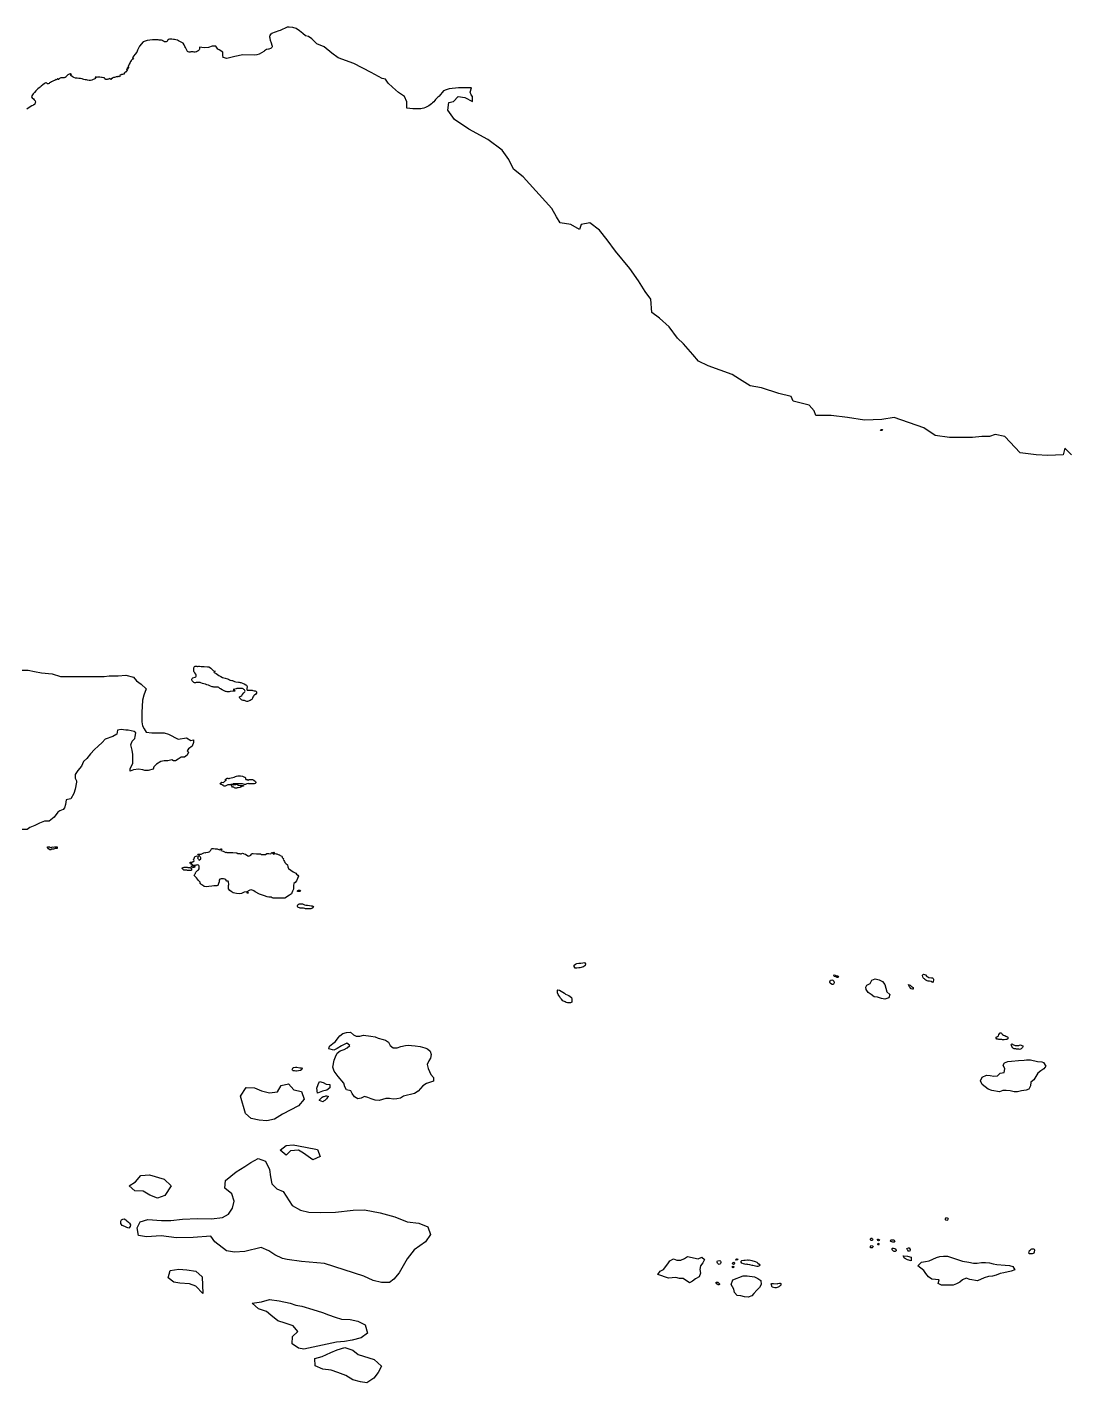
# Model space of a CAD drawing. Header units: inches. Extents: x 2525027 to 2750615, y 3895362 to 4165391.
# Drawn here: x 2546450 to 2553723, y 3917883 to 3927361 of the extents above; entities that cross this region are included whole.
import ezdxf

# ---------------------------------------------------------------- set-up
doc = ezdxf.new("R2010")
doc.units = ezdxf.units.IN
doc.header["$MEASUREMENT"] = 0
doc.layers.add('TDF.DBO', color=7, linetype='Continuous')

msp = doc.modelspace()

# ---------------------------------------------------------------- linework, layer by layer
at = {"layer": 'TDF.DBO'}
for points in [[(2553755.815, 3924371.703), (2553709.109, 3924418.428), (2553695.765, 3924371.703), (2553589.009, 3924365.028), (2553508.943, 3924371.703), (2553395.515, 3924385.053), (2553288.759, 3924498.529), (2553222.037, 3924511.88), (2553182.004, 3924498.529), (2553128.626, 3924498.529), (2553061.904, 3924491.854), (2552981.837, 3924491.854), (2552901.77, 3924491.854), (2552801.687, 3924505.204), (2552721.62, 3924558.605), (2552514.782, 3924632.031), (2552428.043, 3924618.681), (2552307.943, 3924612.006), (2552187.843, 3924632.031), (2552074.415, 3924645.381), (2552027.709, 3924645.381), (2551967.659, 3924645.381), (2551954.315, 3924678.757), (2551920.954, 3924718.807), (2551807.526, 3924745.507), (2551794.182, 3924778.883), (2551707.443, 3924798.908), (2551587.343, 3924838.958), (2551507.276, 3924852.309), (2551433.881, 3924899.034), (2551380.504, 3924932.41), (2551213.698, 3924992.485), (2551146.976, 3925025.861), (2551106.943, 3925072.586), (2551040.22, 3925146.012), (2551000.187, 3925186.063), (2550940.137, 3925266.163), (2550873.415, 3925326.239), (2550820.037, 3925366.29), (2550813.365, 3925459.74), (2550773.332, 3925513.14), (2550726.626, 3925586.566), (2550666.576, 3925673.342), (2550566.493, 3925793.493), (2550506.443, 3925873.594), (2550453.065, 3925940.345), (2550386.343, 3925993.746), (2550326.293, 3925980.396), (2550312.949, 3925947.02), (2550252.899, 3925980.396), (2550179.504, 3925993.746), (2550152.815, 3926033.796), (2550119.454, 3926093.872), (2549919.288, 3926314.15), (2549852.565, 3926367.55), (2549819.204, 3926434.301), (2549772.499, 3926501.052), (2549672.415, 3926574.478), (2549538.971, 3926647.904), (2549438.888, 3926714.654), (2549392.182, 3926781.405), (2549398.854, 3926834.806), (2549432.215, 3926841.481), (2549465.576, 3926874.856), (2549512.282, 3926868.181), (2549565.66, 3926841.481), (2549565.66, 3926870.257), (2549565.66, 3926874.785), (2549555.448, 3926887.157), (2549548.948, 3926906.954), (2549557.722, 3926935.627), (2549533.178, 3926936.232), (2549509.028, 3926936.574), (2549487.421, 3926936.879), (2549466.222, 3926936.12), (2549445.438, 3926934.718), (2549423.583, 3926932.485), (2549402.336, 3926928.336), (2549382.137, 3926923.324), (2549362.005, 3926915.092), (2549331.371, 3926877.631), (2549330.152, 3926876.855), (2549322.684, 3926871.439), (2549314.81, 3926864.044), (2549307.151, 3926855.471), (2549300.683, 3926847.819), (2549293.734, 3926839.47), (2549286.557, 3926831.594), (2549278.69, 3926824.67), (2549269.171, 3926817.302), (2549259.428, 3926810.642), (2549249.469, 3926805.161), (2549235.509, 3926799.275), (2549224.629, 3926794.984), (2549213.991, 3926791.159), (2549204.093, 3926789.438), (2549193.046, 3926789.38), (2549182.473, 3926789.549), (2549169.785, 3926789.753), (2549159.446, 3926789.919), (2549148.873, 3926790.088), (2549105.687, 3926793.718), (2549106.174, 3926838.717), (2549089.628, 3926876.821), (2549047.392, 3926902.998), (2549006.052, 3926941.147), (2548976.425, 3926969.59), (2548957.476, 3926996.028), (2548933.95, 3927002.43), (2548855.439, 3927044.427), (2548734.549, 3927106.175), (2548626.677, 3927145.402), (2548580.912, 3927179.441), (2548527.229, 3927223.209), (2548476.063, 3927243.886), (2548440.734, 3927279.159), (2548418.806, 3927294.971), (2548396.878, 3927299.836), (2548378.605, 3927315.648), (2548355.458, 3927333.892), (2548331.094, 3927350.921), (2548307.37, 3927357.55), (2548282.52, 3927359.61), (2548269.68, 3927360.83), (2548218.72, 3927338.22), (2548211.02, 3927334.71), (2548159.44, 3927316.46), (2548159.07, 3927313.1), (2548157.27, 3927312.43), (2548152.7, 3927312.45), (2548149.69, 3927308.76), (2548150.83, 3927303.07), (2548144.76, 3927298.05), (2548145.27, 3927292.15), (2548146.8, 3927286.88), (2548147.76, 3927280.04), (2548149.53, 3927273.39), (2548150.6, 3927268.81), (2548157.1, 3927250.38), (2548162.565, 3927234.345), (2548165.075, 3927226.88), (2548164.874, 3927221.917), (2548162.205, 3927218.089), (2548156.72, 3927213.51), (2548152.425, 3927211.005), (2548139.49, 3927207.3), (2548137.96, 3927207.03), (2548123.366, 3927204.155), (2548110.81, 3927195.77), (2548104.93, 3927190.95), (2548090.13, 3927180.12), (2548072.74, 3927171.07), (2548055.82, 3927167.31), (2548037.73, 3927163.98), (2547959.689, 3927166.758), (2547903.463, 3927155.975), (2547847.238, 3927140.399), (2547821.44, 3927147.37), (2547818, 3927165.8), (2547817.78, 3927185.58), (2547793.06, 3927202.28), (2547784.48, 3927207.2), (2547769.737, 3927228.162), (2547743.976, 3927227.61), (2547718.535, 3927218.905), (2547687.56, 3927215.29), (2547654.716, 3927221.638), (2547655.239, 3927206.667), (2547655.01, 3927205.525), (2547652.82, 3927201.08), (2547646.36, 3927195.79), (2547640.6, 3927193.785), (2547635.25, 3927187.77), (2547633.93, 3927187.14), (2547624.45, 3927186), (2547617.23, 3927186.41), (2547611.095, 3927186.91), (2547599.94, 3927187.46), (2547595.2, 3927187.08), (2547590.22, 3927186.28), (2547583.38, 3927185.71), (2547576.31, 3927187.29), (2547571.75, 3927190.74), (2547561.69, 3927208.05), (2547558.36, 3927218.09), (2547553.78, 3927226.47), (2547548.16, 3927236.27), (2547540.485, 3927248.145), (2547537.8, 3927250.45), (2547528.04, 3927256.39), (2547519.13, 3927261.07), (2547508.05, 3927265.84), (2547501.085, 3927268.635), (2547490.93, 3927272.07), (2547481.36, 3927273.56), (2547473.435, 3927274.67), (2547463.085, 3927275.76), (2547458.28, 3927276.35), (2547454.07, 3927276.17), (2547448.13, 3927276.22), (2547445.79, 3927276.29), (2547439.17, 3927275.135), (2547436.08, 3927273.5), (2547435.04, 3927271.265), (2547432.685, 3927267.175), (2547430.63, 3927264.74), (2547427.57, 3927261.125), (2547422.03, 3927258.46), (2547417.51, 3927257.5), (2547410.59, 3927258.19), (2547407.765, 3927259.225), (2547404.88, 3927261.19), (2547400.865, 3927265.24), (2547395.85, 3927268.235), (2547389.36, 3927268.55), (2547387.385, 3927269.075), (2547383.61, 3927269.9), (2547377.26, 3927270.4), (2547372.535, 3927270.675), (2547365.87, 3927271.11), (2547327.26, 3927272.52), (2547289.03, 3927268.03), (2547262.719, 3927258.064), (2547236.42, 3927226.99), (2547221.07, 3927199.72), (2547216.635, 3927186.145), (2547204.37, 3927170.51), (2547189.195, 3927149.8), (2547188.72, 3927148.82), (2547188.05, 3927146.14), (2547193.256, 3927136.588), (2547188.73, 3927135.96), (2547183.79, 3927135.17), (2547181.17, 3927132.1), (2547176.964, 3927127.662), (2547177.351, 3927125.722), (2547176.576, 3927123.393), (2547173.86, 3927120.677), (2547169.981, 3927112.527), (2547164.55, 3927102.825), (2547160.283, 3927095.063), (2547156.792, 3927088.078), (2547156.016, 3927083.033), (2547157.18, 3927080.704), (2547160.283, 3927079.152), (2547159.507, 3927076.823), (2547157.568, 3927074.495), (2547155.24, 3927074.883), (2547153.689, 3927076.047), (2547151.749, 3927076.047), (2547150.197, 3927073.718), (2547152.913, 3927071.778), (2547155.628, 3927069.838), (2547155.24, 3927068.285), (2547150.973, 3927067.509), (2547147.87, 3927067.509), (2547144.767, 3927065.957), (2547146.706, 3927060.912), (2547150.197, 3927057.807), (2547148.646, 3927055.09), (2547144.767, 3927053.538), (2547143.215, 3927050.433), (2547143.603, 3927048.493), (2547140.112, 3927046.164), (2547136.232, 3927046.164), (2547132.353, 3927042.672), (2547128.862, 3927039.567), (2547128.086, 3927036.85), (2547131.189, 3927035.686), (2547128.862, 3927032.97), (2547123.043, 3927032.193), (2547116.449, 3927030.253), (2547110.63, 3927028.701), (2547107.914, 3927027.536), (2547105.587, 3927027.536), (2547098.992, 3927024.432), (2547098.217, 3927020.939), (2547099.38, 3927016.282), (2547094.725, 3927014.341), (2547089.682, 3927014.729), (2547087.355, 3927015.506), (2547085.415, 3927016.282), (2547083.088, 3927014.341), (2547083.088, 3927012.789), (2547079.984, 3927012.401), (2547076.493, 3927012.401), (2547075.329, 3927013.565), (2547072.614, 3927013.565), (2547068.347, 3927011.625), (2547061.364, 3927008.52), (2547053.994, 3927008.52), (2547047.787, 3927005.804), (2547047.012, 3927003.863), (2547043.908, 3927001.923), (2547043.52, 3927003.475), (2547039.253, 3927001.535), (2547037.314, 3927000.758), (2547040.029, 3926999.206), (2547041.581, 3926998.042), (2547041.193, 3926996.101), (2547037.702, 3926995.325), (2547032.659, 3926997.266), (2547032.271, 3926999.594), (2547028.004, 3927000.758), (2547024.125, 3926998.43), (2547018.694, 3926997.266), (2547013.651, 3926996.489), (2547008.608, 3926995.325), (2547003.565, 3926994.937), (2546999.686, 3926995.325), (2546996.195, 3926997.266), (2546995.419, 3927000.37), (2546991.927, 3927005.027), (2546990.376, 3927005.804), (2546983.393, 3927007.356), (2546974.471, 3927008.52), (2546969.428, 3927008.908), (2546958.567, 3927011.237), (2546952.748, 3927011.237), (2546949.645, 3927011.625), (2546941.11, 3927011.237), (2546936.067, 3927009.296), (2546934.516, 3927011.625), (2546930.249, 3927012.401), (2546926.757, 3927009.296), (2546929.473, 3927004.251), (2546927.145, 3927001.923), (2546924.042, 3926999.982), (2546919.775, 3926997.266), (2546912.405, 3926994.161), (2546901.6, 3926989.38), (2546892.215, 3926987.47), (2546883.635, 3926987.34), (2546873.04, 3926989.38), (2546864.12, 3926991.85), (2546855.595, 3926993.34), (2546846.53, 3926995.41), (2546838.495, 3926998.045), (2546833.85, 3926999.835), (2546824.05, 3927000.9), (2546812.7, 3927001.81), (2546800.64, 3927003.315), (2546788.835, 3927004.79), (2546777.41, 3927007.73), (2546772.92, 3927010.15), (2546764.99, 3927016.22), (2546756.17, 3927021.63), (2546754.52, 3927023.98), (2546753.78, 3927027.86), (2546759.11, 3927030.32), (2546756.64, 3927033.33), (2546752.26, 3927033.46), (2546747.715, 3927031.8), (2546743.32, 3927032.64), (2546738.84, 3927030.185), (2546735.64, 3927026.27), (2546730.22, 3927023.3), (2546724.68, 3927017.83), (2546722.31, 3927013.85), (2546715.642, 3927009.375), (2546707.86, 3927007.17), (2546692.74, 3927006.18), (2546686.18, 3927005.92), (2546676.95, 3927002.08), (2546673.17, 3926999.83), (2546670.91, 3926994.75), (2546668.794, 3926994.16), (2546666.855, 3926996.1), (2546666.467, 3926999.205), (2546662.976, 3926999.593), (2546660.26, 3926996.1), (2546658.321, 3926994.548), (2546656.381, 3926992.996), (2546654.441, 3926992.996), (2546652.114, 3926993.772), (2546645.132, 3926991.056), (2546630.779, 3926983.294), (2546619.918, 3926977.473), (2546613.711, 3926974.368), (2546605.953, 3926970.488), (2546603.237, 3926966.995), (2546598.194, 3926965.054), (2546594.703, 3926965.054), (2546593.151, 3926965.054), (2546586.56, 3926967.985), (2546581.93, 3926972.23), (2546579.865, 3926972.4), (2546575.74, 3926969.7), (2546569.26, 3926963.2), (2546560.6, 3926956.96), (2546549.14, 3926948.86), (2546541.42, 3926941.47), (2546534.29, 3926935.59), (2546523.64, 3926928.65), (2546514.81, 3926920.76), (2546510.43, 3926914.79), (2546500.72, 3926904.535), (2546491.535, 3926894.975), (2546486.425, 3926888.215), (2546482.585, 3926880.39), (2546479.88, 3926874.242), (2546486.22, 3926866.66), (2546493.31, 3926858.85), (2546499.47, 3926853.54), (2546505.09, 3926846.39), (2546507.75, 3926836.55), (2546507.085, 3926830.45), (2546502.7, 3926822.24), (2546494.79, 3926815.15), (2546483.46, 3926810.29), (2546471.015, 3926802.68), (2546448.46, 3926787.699)], [(2546415.829, 3922865.836), (2546456.061, 3922865.836), (2546500.763, 3922856.89), (2546549.935, 3922847.945), (2546625.928, 3922839), (2546684.041, 3922821.11), (2546813.677, 3922821.11), (2546885.2, 3922821.11), (2546938.843, 3922821.11), (2546970.134, 3922821.11), (2546988.015, 3922821.11), (2547023.777, 3922825.582), (2547086.359, 3922825.582), (2547140.002, 3922830.055), (2547193.644, 3922816.637), (2547215.995, 3922789.801), (2547247.287, 3922767.438), (2547283.048, 3922736.13), (2547265.168, 3922691.404), (2547256.227, 3922655.623), (2547251.757, 3922570.644), (2547251.757, 3922534.863), (2547251.757, 3922503.555), (2547256.227, 3922476.719), (2547269.638, 3922454.356), (2547283.048, 3922431.993), (2547323.28, 3922427.52), (2547372.452, 3922427.52), (2547408.214, 3922427.52), (2547439.505, 3922418.575), (2547506.559, 3922382.794), (2547564.222, 3922391.739), (2547595.514, 3922373.849), (2547613.394, 3922378.322), (2547613.394, 3922360.431), (2547604.454, 3922333.595), (2547577.633, 3922315.705), (2547568.692, 3922302.287), (2547577.633, 3922293.342), (2547568.692, 3922270.979), (2547550.812, 3922257.561), (2547528.461, 3922257.561), (2547506.11, 3922244.143), (2547488.229, 3922230.726), (2547474.818, 3922230.726), (2547461.407, 3922239.671), (2547434.586, 3922230.726), (2547407.765, 3922230.726), (2547385.414, 3922226.253), (2547354.123, 3922208.363), (2547336.242, 3922190.472), (2547331.772, 3922172.582), (2547296.01, 3922163.636), (2547273.659, 3922163.636), (2547260.248, 3922168.109), (2547228.957, 3922172.582), (2547193.195, 3922168.109), (2547170.844, 3922159.164), (2547170.844, 3922177.054), (2547188.725, 3922212.835), (2547188.725, 3922239.671), (2547188.725, 3922275.452), (2547184.255, 3922306.76), (2547175.314, 3922342.541), (2547184.255, 3922369.376), (2547202.136, 3922387.267), (2547206.606, 3922400.685), (2547211.076, 3922427.52), (2547197.665, 3922436.465), (2547157.434, 3922445.411), (2547139.553, 3922445.411), (2547108.261, 3922449.883), (2547081.44, 3922445.411), (2547076.97, 3922418.575), (2547050.149, 3922400.685), (2546996.506, 3922382.794), (2546974.155, 3922360.431), (2546947.334, 3922333.595), (2546920.513, 3922311.232), (2546893.692, 3922279.924), (2546866.87, 3922248.616), (2546844.519, 3922226.253), (2546831.109, 3922194.945), (2546804.288, 3922163.636), (2546786.407, 3922136.801), (2546786.407, 3922127.856), (2546786.407, 3922109.965), (2546795.347, 3922092.075), (2546795.347, 3922083.13), (2546786.407, 3922033.931), (2546777.466, 3922002.623), (2546755.115, 3921966.842), (2546732.764, 3921962.369), (2546723.824, 3921957.897), (2546719.354, 3921926.588), (2546710.413, 3921904.225), (2546701.473, 3921890.807), (2546679.122, 3921881.862), (2546665.711, 3921872.917), (2546638.89, 3921837.136), (2546603.128, 3921810.301), (2546571.837, 3921810.301), (2546536.075, 3921796.883), (2546504.784, 3921778.992), (2546469.022, 3921765.574), (2546451.141, 3921752.157), (2546415.38, 3921752.157)]]:
    msp.add_lwpolyline(points, dxfattribs=at)
for points in [[(2552419.3243, 3924541.2819), (2552420.9316, 3924546.2187), (2552425.9833, 3924548.2853), (2552431.1498, 3924547.7113), (2552433.7904, 3924545.8743), (2552432.7571, 3924545.0706), (2552429.772, 3924540.8226), (2552424.3759, 3924541.9707)], [(2547602.3105, 3922801.7768), (2547604.865, 3922807.9214), (2547609.9049, 3922810.752), (2547625.0937, 3922815.5158), (2547629.7194, 3922818.5536), (2547631.9287, 3922822.8341), (2547632.3429, 3922828.5644), (2547631.7216, 3922833.9495), (2547629.3052, 3922838.6442), (2547622.125, 3922847.6195), (2547618.8801, 3922852.1761), (2547616.7399, 3922857.9755), (2547616.4637, 3922868.9529), (2547616.4637, 3922880.7587), (2547618.0516, 3922886.1439), (2547621.2965, 3922889.9411), (2547625.8704, 3922892.8041), (2547632.0668, 3922892.9788), (2547636.7615, 3922892.8408), (2547642.1466, 3922891.2528), (2547643.1132, 3922890.3553), (2547645.1154, 3922891.46), (2547650.0863, 3922893.255), (2547655.2643, 3922892.8408), (2547666.5868, 3922890.1482), (2547687.2299, 3922890.0101), (2547710.5654, 3922889.803), (2547715.3982, 3922889.6649), (2547721.0595, 3922887.8008), (2547725.4781, 3922885.7296), (2547735.0056, 3922879.3779), (2547740.1836, 3922875.0284), (2547746.4663, 3922867.7102), (2547754.544, 3922860.8752), (2547759.722, 3922859.1492), (2547764.3935, 3922859.5836), (2547759.9982, 3922855.2829), (2547755.1654, 3922853.3498), (2547757.5127, 3922849.0003), (2547762.6907, 3922846.4458), (2547767.1783, 3922844.8579), (2547772.1492, 3922842.3724), (2547781.8149, 3922836.1588), (2547790.3068, 3922829.2548), (2547796.3133, 3922825.8028), (2547804.1839, 3922821.7985), (2547815.9207, 3922815.0325), (2547826.4148, 3922812.1328), (2547836.2185, 3922808.6118), (2547852.3049, 3922804.9527), (2547857.5519, 3922802.6053), (2547865.7677, 3922797.9106), (2547871.2219, 3922795.6322), (2547881.716, 3922794.2514), (2547887.032, 3922793.0777), (2547901.3924, 3922786.3118), (2547909.1847, 3922784.3674), (2547927.8348, 3922780.9957), (2547934.0484, 3922780.7886), (2547939.3645, 3922780.2363), (2547944.1973, 3922779.2697), (2547968.7065, 3922769.3279), (2547979.6149, 3922763.2524), (2547984.1025, 3922759.8694), (2547987.3474, 3922756.1413), (2547988.3139, 3922750.6181), (2547988.1617, 3922744.8789), (2547986.9331, 3922740.4692), (2547985.9666, 3922734.7388), (2547985.8975, 3922729.6989), (2547989.3495, 3922725.9017), (2548008.1975, 3922725.6946), (2548017.725, 3922725.6255), (2548022.9721, 3922725.2803), (2548028.7024, 3922723.5543), (2548038.0919, 3922721.8283), (2548044.1674, 3922720.3094), (2548049.2074, 3922717.893), (2548054.2473, 3922714.441), (2548055.421, 3922709.1249), (2548054.1092, 3922703.8779), (2548048.9614, 3922698.4956), (2548039.5417, 3922691.7958), (2548035.4684, 3922688.3438), (2548032.2925, 3922684.6157), (2548028.1501, 3922676.1237), (2548025.2504, 3922669.4268), (2548023.8893, 3922664.6484), (2548020.6247, 3922660.1755), (2548016.3442, 3922656.9306), (2548010.5449, 3922654.169), (2548003.7099, 3922651.3383), (2547997.4963, 3922648.8529), (2547991.2136, 3922646.9198), (2547985.6904, 3922647.1959), (2547980.7886, 3922648.0934), (2547976.0938, 3922651.7526), (2547970.8468, 3922653.1334), (2547960.4217, 3922653.6857), (2547953.7939, 3922655.895), (2547949.1682, 3922658.6566), (2547942.6094, 3922664.3179), (2547937.5004, 3922669.9101), (2547935.084, 3922674.4668), (2547936.3267, 3922679.2305), (2547944.9567, 3922684.8228), (2547950.8942, 3922689.3104), (2547955.0366, 3922694.0051), (2547964.6332, 3922706.4324), (2547968.7756, 3922710.0224), (2547972.987, 3922713.0602), (2547974.0226, 3922717.9621), (2547972.0205, 3922722.7949), (2547969.466, 3922726.9373), (2547965.3236, 3922731.4249), (2547961.5264, 3922734.2555), (2547956.2793, 3922736.3958), (2547931.7495, 3922736.7305), (2547917.7549, 3922736.6719), (2547912.9911, 3922736.1196), (2547902.8422, 3922732.8747), (2547892.072, 3922730.5274), (2547896.3525, 3922726.9373), (2547901.1853, 3922724.728), (2547903.4636, 3922719.7571), (2547898.907, 3922717.6169), (2547887.6534, 3922717.6859), (2547871.0838, 3922715.4766), (2547863.8346, 3922714.8553), (2547848.0244, 3922714.9933), (2547843.1225, 3922715.4076), (2547837.7374, 3922716.7193), (2547827.8646, 3922721.4831), (2547817.8538, 3922725.2113), (2547813.6424, 3922727.1444), (2547802.3888, 3922735.5673), (2547798.7987, 3922737.7075), (2547790.3758, 3922743.9212), (2547785.2669, 3922746.4066), (2547776.9296, 3922747.3862), (2547756.201, 3922747.7184), (2547750.2635, 3922748.1326), (2547743.4976, 3922749.4444), (2547732.5892, 3922752.6893), (2547718.436, 3922759.5933), (2547707.7348, 3922762.631), (2547697.0336, 3922767.6019), (2547685.4165, 3922770.5778), (2547675.9073, 3922773.4013), (2547665.8964, 3922777.1295), (2547659.7519, 3922778.5793), (2547643.8036, 3922778.9936), (2547631.3073, 3922779.0626), (2547626.5436, 3922777.5437), (2547621.3655, 3922776.6462), (2547616.8779, 3922779.1316), (2547612.8046, 3922782.5146), (2547608.5241, 3922786.7951), (2547605.0721, 3922791.0065), (2547602.7937, 3922796.1846)], [(2547801.3516, 3922068.8782), (2547800.8706, 3922074.2646), (2547804.4295, 3922078.0159), (2547811.355, 3922082.729), (2547821.7431, 3922081.19), (2547826.9372, 3922083.1138), (2547831.3779, 3922087.4256), (2547834.4398, 3922091.3858), (2547838.672, 3922094.4638), (2547844.4432, 3922097.4456), (2547839.0567, 3922097.7342), (2547836.1711, 3922101.774), (2547841.0767, 3922103.5054), (2547844.347, 3922107.6414), (2547848.1945, 3922110.9117), (2547853.6771, 3922111.0079), (2547858.1017, 3922108.7956), (2547863.2958, 3922108.6033), (2547868.6822, 3922109.3727), (2547877.4352, 3922113.8935), (2547887.7272, 3922116.0096), (2547898.5001, 3922116.5867), (2547906.8684, 3922122.8389), (2547913.4091, 3922125.4359), (2547923.0277, 3922127.2635), (2547927.5485, 3922127.4558), (2547938.5138, 3922127.1673), (2547942.3612, 3922126.5902), (2547955.3464, 3922123.8007), (2547960.0596, 3922121.2999), (2547965.3689, 3922119.6451), (2547970.4478, 3922118.4143), (2547975.0647, 3922116.2982), (2547978.0465, 3922111.7774), (2547977.9503, 3922106.4871), (2547979.1046, 3922101.3893), (2547983.9139, 3922100.9083), (2547989.5889, 3922100.8121), (2547994.4944, 3922099.3693), (2547996.8029, 3922094.6562), (2547998.7266, 3922099.4655), (2548004.0169, 3922100.7159), (2548007.5758, 3922100.6198), (2548026.4284, 3922100.6198), (2548031.5263, 3922099.8503), (2548036.4318, 3922097.2532), (2548048.359, 3922086.8651), (2548050.5713, 3922082.0557), (2548049.898, 3922076.7655), (2548043.8382, 3922073.5913), (2548038.7403, 3922071.7638), (2548033.6424, 3922070.6095), (2548025.178, 3922070.4171), (2548005.0414, 3922070.6744), (2548000.6504, 3922070.2248), (2547996.7067, 3922073.3027), (2547986.03, 3922071.1866), (2547981.6054, 3922068.8782), (2547976.4113, 3922067.243), (2547971.5058, 3922067.243), (2547956.1159, 3922070.1286), (2547921.9697, 3922070.5133), (2547912.8319, 3922069.84), (2547890.8052, 3922069.7438), (2547885.7073, 3922067.1468), (2547875.2229, 3922065.1269), (2547870.0289, 3922063.5879), (2547862.911, 3922062.8184), (2547853.9657, 3922062.8184), (2547848.8678, 3922061.568), (2547839.2491, 3922056.1815), (2547834.3436, 3922054.354), (2547828.861, 3922054.5463), (2547824.5326, 3922057.0472), (2547820.0118, 3922060.7023), (2547814.1444, 3922062.3375), (2547811.4512, 3922066.762), (2547806.2571, 3922067.243)], [(2547885.4551, 3922047.9253), (2547881.1448, 3922053.7051), (2547878.7937, 3922058.1133), (2547879.1855, 3922063.2073), (2547884.2795, 3922065.7543), (2547889.6674, 3922065.7543), (2547894.5655, 3922064.3829), (2547900.6391, 3922065.9503), (2547910.7291, 3922066.0482), (2547915.6272, 3922067.4197), (2547921.1131, 3922066.8319), (2547924.0519, 3922062.1298), (2547929.2439, 3922060.4644), (2547939.3339, 3922060.3664), (2547958.2405, 3922060.2685), (2547962.3549, 3922059.7787), (2547962.2569, 3922054.7826), (2547955.7915, 3922054.3908), (2547951.0893, 3922052.3336), (2547945.5055, 3922048.2192), (2547941.685, 3922046.4559), (2547937.6686, 3922045.4763), (2547924.9336, 3922043.3211), (2547919.4477, 3922041.9497), (2547914.1578, 3922040.6762), (2547910.0434, 3922039.8925), (2547904.8515, 3922040.8721), (2547900.1493, 3922043.4191), (2547895.937, 3922046.7498), (2547890.9409, 3922047.9253)], [(2546598.6272, 3921615.364), (2546593.4559, 3921624.9678), (2546593.163, 3921629.9059), (2546598.5139, 3921630.4037), (2546606.0147, 3921630.1391), (2546609.7085, 3921629.0309), (2546612.6635, 3921626.0759), (2546617.8348, 3921626.0759), (2546622.5307, 3921628.9104), (2546627.1349, 3921629.7815), (2546632.2369, 3921628.1638), (2546642.192, 3921630.6526), (2546649.6013, 3921629.4003), (2546653.6644, 3921630.8778), (2546659.2051, 3921630.1391), (2546660.3132, 3921625.3371), (2546660.3132, 3921619.7965), (2546654.4032, 3921618.319), (2546646.2769, 3921618.319), (2546640.7362, 3921616.1027), (2546634.4568, 3921613.8864), (2546620.0511, 3921613.8864), (2546618.673, 3921609.0002), (2546612.4511, 3921609.249), (2546608.9697, 3921610.5621)], [(2547622.1287, 3921425.2943), (2547619.389, 3921430.5911), (2547619.8456, 3921435.5226), (2547622.4027, 3921440.1801), (2547627.552, 3921443.9698), (2547628.1561, 3921449.4038), (2547629.7086, 3921454.0613), (2547640.4848, 3921465.5682), (2547645.325, 3921467.3946), (2547649.7086, 3921470.317), (2547652.4483, 3921476.527), (2547652.8136, 3921483.7416), (2547652.6309, 3921494.5179), (2547651.3355, 3921499.6812), (2547648.1358, 3921503.2365), (2547642.4026, 3921503.7416), (2547637.9938, 3921503.3801), (2547630.7132, 3921501.5498), (2547625.0263, 3921499.859), (2547620.1701, 3921499.101), (2547614.8093, 3921499.0513), (2547609.7462, 3921502.0792), (2547606.0557, 3921505.1114), (2547600.9073, 3921508.061), (2547591.9262, 3921511.8579), (2547591.2612, 3921517.3488), (2547591.2612, 3921523.4676), (2547596.1951, 3921524.0192), (2547598.8259, 3921519.3532), (2547603.7726, 3921517.9881), (2547603.9553, 3921523.1023), (2547606.8776, 3921528.673), (2547611.8091, 3921526.9379), (2547616.7406, 3921528.5817), (2547617.3824, 3921533.6344), (2547614.1826, 3921545.0113), (2547618.2931, 3921548.0337), (2547620.2109, 3921552.5999), (2547621.1154, 3921557.9882), (2547625.0263, 3921561.7213), (2547638.7497, 3921566.7551), (2547643.8694, 3921566.1654), (2547647.0602, 3921562.0976), (2547645.2337, 3921557.5314), (2547641.7362, 3921552.833), (2547644.6535, 3921548.0497), (2547647.6994, 3921544.1981), (2547650.4391, 3921538.6273), (2547655.5533, 3921538.3534), (2547660.0282, 3921540.9104), (2547663.8638, 3921543.8328), (2547666.0555, 3921548.8556), (2547664.6857, 3921553.7871), (2547661.8546, 3921558.262), (2547657.4711, 3921563.0108), (2547654.8227, 3921566.8464), (2547650.6245, 3921571.1428), (2547645.9151, 3921573.9524), (2547644.8684, 3921579.2665), (2547653.1164, 3921580.0734), (2547666.5122, 3921579.9058), (2547671.6263, 3921581.9149), (2547676.0715, 3921584.9247), (2547680.3021, 3921587.303), (2547685.4162, 3921589.2208), (2547689.9106, 3921589.8082), (2547695.9546, 3921589.6304), (2547700.932, 3921591.4081), (2547716.3976, 3921592.1191), (2547722.1284, 3921594.5176), (2547727.2413, 3921598.8742), (2547730.4389, 3921602.2801), (2547734.1832, 3921607.3943), (2547738.8113, 3921615.7196), (2547743.2243, 3921618.3531), (2547748.0645, 3921618.9011), (2547754.5752, 3921618.6901), (2547764.1375, 3921617.0746), (2547773.8158, 3921617.3618), (2547779.6625, 3921616.618), (2547795.2789, 3921610.134), (2547799.7695, 3921612.5621), (2547803.5894, 3921616.9833), (2547808.7036, 3921617.2573), (2547811.4433, 3921612.6911), (2547807.0597, 3921609.3121), (2547805.2332, 3921604.5632), (2547820.0347, 3921599.052), (2547825.3677, 3921598.6964), (2547830.7006, 3921596.3855), (2547834.2559, 3921592.8302), (2547838.8405, 3921591.9605), (2547843.772, 3921594.2436), (2547847.9729, 3921590.5907), (2547872.4514, 3921590.1679), (2547888.9773, 3921590.2254), (2547911.2604, 3921589.4948), (2547916.1919, 3921588.9468), (2547924.6035, 3921584.7543), (2547931.7169, 3921583.5587), (2547936.7397, 3921584.472), (2547941.5799, 3921582.1889), (2547946.5673, 3921581.8738), (2547951.2254, 3921584.8307), (2547956.5584, 3921585.0085), (2547962.2469, 3921583.7641), (2547966.1577, 3921581.631), (2547978.513, 3921578.6056), (2547993.6346, 3921567.577), (2547995.735, 3921566.5725), (2548000.3925, 3921565.5679), (2548010.4382, 3921570.0428), (2548015.187, 3921571.4126), (2548020.1983, 3921580.0311), (2548024.8202, 3921583.2309), (2548030.6865, 3921583.9419), (2548054.507, 3921582.1643), (2548076.2827, 3921582.0062), (2548081.4882, 3921580.3624), (2548086.6023, 3921577.6227), (2548091.3512, 3921576.3441), (2548113.2182, 3921575.8867), (2548117.8351, 3921576.3441), (2548126.1598, 3921583.8363), (2548131.0014, 3921584.1328), (2548141.574, 3921584.2316), (2548151.8502, 3921582.1566), (2548156.0337, 3921584.4174), (2548160.293, 3921587.4935), (2548160.7431, 3921593.0256), (2548163.4109, 3921588.3816), (2548170.624, 3921582.3542), (2548175.8513, 3921579.744), (2548186.5324, 3921583.3423), (2548191.1729, 3921580.6905), (2548196.4133, 3921580.5756), (2548205.7014, 3921577.1173), (2548211.9264, 3921575.6352), (2548216.8669, 3921573.5602), (2548220.3252, 3921570.6947), (2548231.1942, 3921565.7542), (2548234.6526, 3921561.1102), (2548234.6526, 3921555.9721), (2548237.8124, 3921551.2236), (2548242.5573, 3921549.4506), (2548240.3835, 3921544.609), (2548244.9288, 3921535.3209), (2548251.1801, 3921528.2245), (2548252.4383, 3921521.784), (2548262.1216, 3921510.5197), (2548267.8525, 3921507.6542), (2548270.9156, 3921503.8995), (2548273.7811, 3921490.0662), (2548275.9549, 3921484.1376), (2548279.018, 3921480.0864), (2548310.5904, 3921455.8519), (2548321.0322, 3921451.5312), (2548328.5936, 3921446.1302), (2548333.3191, 3921438.6543), (2548343.3561, 3921432.0878), (2548347.1171, 3921424.8563), (2548334.3046, 3921392.3324), (2548325.7131, 3921382.0391), (2548315.9914, 3921373.3976), (2548314.1911, 3921361.1555), (2548313.4709, 3921333.7907), (2548304.9842, 3921319.4755), (2548301.578, 3921308.2089), (2548298.4339, 3921302.9686), (2548284.0231, 3921291.702), (2548252.5021, 3921272.0926), (2548171.3572, 3921272.051), (2548163.4968, 3921274.6711), (2548156.4837, 3921277.981), (2548139.6535, 3921278.8633), (2548128.1249, 3921281.2215), (2548109.5941, 3921288.8473), (2548075.0991, 3921298.703), (2548044.5043, 3921315.4275), (2548035.1427, 3921322.9889), (2548019.66, 3921329.47), (2548007.0946, 3921328.2702), (2547986.6375, 3921316.3313), (2547968.5311, 3921312.9071), (2547949.8079, 3921304.2656), (2547938.6459, 3921301.3851), (2547914.5837, 3921303.4926), (2547891.8378, 3921310.0266), (2547877.4353, 3921317.5879), (2547868.2073, 3921325.7638), (2547859.0721, 3921335.9511), (2547859.2988, 3921360.0876), (2547860.6089, 3921366.3759), (2547858.7748, 3921385.5029), (2547857.2876, 3921390.3613), (2547846.4699, 3921389.6004), (2547839.2687, 3921398.602), (2547832.0674, 3921404.0029), (2547823.4259, 3921407.2435), (2547807.2231, 3921407.2435), (2547798.2216, 3921405.0831), (2547793.1807, 3921397.8818), (2547793.1807, 3921385.2797), (2547787.4197, 3921374.4778), (2547782.7389, 3921360.4353), (2547776.6178, 3921356.8347), (2547765.0958, 3921358.635), (2547755.3741, 3921358.635), (2547742.7719, 3921355.7545), (2547721.8883, 3921352.1539), (2547702.4449, 3921351.4338), (2547688.7547, 3921353.8951), (2547676.9231, 3921363.5593), (2547671.7176, 3921363.9246), (2547667.882, 3921366.6643), (2547664.8683, 3921370.9565), (2547660.9414, 3921375.0661), (2547659.3889, 3921379.815), (2547660.2108, 3921384.3812), (2547649.5158, 3921394.6413), (2547633.9095, 3921412.7829)], [(2548170.624, 3921590.0991), (2548174.7298, 3921593.0067), (2548178.7206, 3921589.7753), (2548179.6373, 3921586.4879), (2548174.609, 3921586.6653)], [(2547537.6337, 3921485.1836), (2547543.0609, 3921486.1119), (2547548.2025, 3921488.04), (2547553.0584, 3921488.4684), (2547558.8426, 3921488.3256), (2547569.1257, 3921487.2545), (2547574.053, 3921487.0402), (2547590.6916, 3921486.8974), (2547597.0471, 3921482.3271), (2547600.1178, 3921478.6852), (2547599.118, 3921472.901), (2547599.2609, 3921467.8308), (2547594.5478, 3921465.3315), (2547589.4062, 3921464.8316), (2547582.6223, 3921464.6174), (2547577.1237, 3921464.7602), (2547572.482, 3921465.2601), (2547567.1262, 3921466.9739), (2547562.4131, 3921467.6166), (2547554.3437, 3921467.6166), (2547550.7732, 3921467.7594), (2547546.2744, 3921468.3307), (2547541.4185, 3921471.1157), (2547537.9908, 3921475.2575), (2547535.42, 3921479.8278)], [(2547599.9396, 3921491.6577), (2547598.6347, 3921496.707), (2547603.911, 3921496.7638), (2547608.393, 3921499.0899), (2547613.2722, 3921497.558), (2547617.6407, 3921494.5511), (2547622.9738, 3921493.9838), (2547623.9382, 3921489.672), (2547619.9668, 3921486.5516), (2547614.1232, 3921486.3814), (2547609.6979, 3921486.8352), (2547604.7053, 3921488.8777)], [(2548339.243, 3921321.2824), (2548343.4385, 3921324.9694), (2548347.8882, 3921326.7493), (2548352.5012, 3921327.2464), (2548359.0194, 3921326.6256), (2548361.8129, 3921323.8321), (2548359.9505, 3921318.5555), (2548344.1206, 3921319.1762)], [(2547986.7118, 3921307.865), (2547989.9086, 3921311.9752), (2547995.3888, 3921310.8335), (2547996.5305, 3921306.7233), (2547991.2786, 3921306.7233)], [(2548340.6103, 3921214.2737), (2548340.6698, 3921219.3889), (2548342.9076, 3921224.3355), (2548347.3831, 3921228.34), (2548352.0942, 3921231.0489), (2548357.0409, 3921232.3444), (2548367.3131, 3921232.5262), (2548375.2965, 3921231.6378), (2548389.5476, 3921224.8067), (2548399.912, 3921223.2755), (2548411.9304, 3921222.7239), (2548425.1128, 3921221.0339), (2548435.5986, 3921218.3289), (2548444.3794, 3921217.3157), (2548452.6764, 3921213.8533), (2548443.4897, 3921202.3111), (2548439.7208, 3921199.3667), (2548433.4786, 3921197.4822), (2548422.6431, 3921196.54), (2548401.9142, 3921196.6578), (2548396.382, 3921197.3732), (2548391.5498, 3921199.9556), (2548383.7764, 3921202.1933), (2548380.3609, 3921202.4289), (2548360.5742, 3921202.5467), (2548354.4643, 3921203.9072), (2548348.4431, 3921206.1978), (2548342.9764, 3921209.5415)], [(2550284.5028, 3920783.385), (2550277.1589, 3920793.6665), (2550276.9959, 3920803.6891), (2550284.7966, 3920810.4106), (2550294.6475, 3920815.4568), (2550308.2971, 3920816.5795), (2550324.0667, 3920816.4374), (2550337.0853, 3920819.8108), (2550347.9543, 3920820.6921), (2550355.8857, 3920812.1732), (2550352.6544, 3920801.5979), (2550341.7183, 3920791.9214), (2550316.8161, 3920784.8538), (2550308.2971, 3920784.8538), (2550295.0781, 3920782.21)], [(2552068.4138, 3920697.3566), (2552073.9718, 3920698.5595), (2552079.8194, 3920699.55), (2552085.0407, 3920698.1843), (2552092.541, 3920690.3378), (2552095.0268, 3920685.0737), (2552094.8433, 3920679.9392), (2552093.5646, 3920675.4228), (2552090.7628, 3920669.949), (2552085.8146, 3920667.5266), (2552080.5505, 3920667.6729), (2552075.3788, 3920670.3711), (2552068.1214, 3920678.0549), (2552065.4893, 3920683.319), (2552064.1692, 3920687.3029)], [(2552091.4664, 3920731.5788), (2552096.0159, 3920735.0027), (2552101.1283, 3920733.5956), (2552106.2406, 3920730.8752), (2552112.4318, 3920729.5151), (2552117.7317, 3920729.3275), (2552122.6565, 3920726.7009), (2552125.0954, 3920721.5417), (2552122.422, 3920716.4293), (2552117.1689, 3920716.57), (2552110.7902, 3920719.3842), (2552105.8185, 3920722.0107), (2552095.7814, 3920724.8248), (2552092.0761, 3920728.6708)], [(2552323.7907, 3920663.2408), (2552347.0966, 3920673.9143), (2552359.6782, 3920697.5525), (2552382.6928, 3920707.8996), (2552409.2421, 3920701.7464), (2552433.4347, 3920688.4634), (2552450.4183, 3920667.4329), (2552463.3812, 3920616.3439), (2552484.7318, 3920599.1872), (2552476.3441, 3920574.7865), (2552450.4183, 3920565.6362), (2552426.7801, 3920570.9739), (2552399.1617, 3920579.858), (2552374.3842, 3920581.6384), (2552352.8155, 3920598.4247), (2552332.99, 3920611.3875), (2552319.6458, 3920633.8819), (2552316.5958, 3920649.5136)], [(2552615.6113, 3920668.9214), (2552627.4493, 3920662.534), (2552631.5372, 3920658.1906), (2552636.3064, 3920654.4433), (2552641.1608, 3920652.1439), (2552646.5262, 3920647.7153), (2552648.6553, 3920641.9241), (2552648.5702, 3920636.4735), (2552643.2899, 3920635.2812), (2552633.496, 3920638.0917), (2552628.0454, 3920640.9873), (2552625.5756, 3920646.523), (2552621.9987, 3920651.4626)], [(2552714.6957, 3920735.7665), (2552720.9043, 3920739.4652), (2552732.9251, 3920736.5591), (2552743.6249, 3920724.9346), (2552750.0977, 3920720.8396), (2552756.8346, 3920717.9334), (2552775.3282, 3920714.1026), (2552781.8009, 3920713.8384), (2552786.6885, 3920709.8755), (2552789.1983, 3920704.8559), (2552790.2551, 3920698.5152), (2552787.4811, 3920687.9475), (2552783.5182, 3920683.0599), (2552772.9504, 3920688.7401), (2552761.9864, 3920691.382), (2552751.5507, 3920691.6462), (2552746.6631, 3920692.9671), (2552736.6238, 3920698.3831), (2552729.7548, 3920704.0633), (2552726.8486, 3920707.4978), (2552721.6969, 3920710.1397), (2552717.9981, 3920715.2915), (2552715.4883, 3920720.3112), (2552713.2427, 3920732.9925)], [(2550159.6297, 3920610.078), (2550160.1806, 3920627.6586), (2550163.1693, 3920630.6473), (2550173.9287, 3920627.6586), (2550208.0001, 3920606.7375), (2550216.7425, 3920600.1983), (2550239.0828, 3920590.5984), (2550248.547, 3920584.093), (2550257.344, 3920576.108), (2550260.8628, 3920565.281), (2550260.6146, 3920556.0553), (2550259.1034, 3920545.5216), (2550249.9004, 3920540.2434), (2550239.75, 3920539.702), (2550230.2763, 3920540.9201), (2550220.532, 3920543.3562), (2550212.8177, 3920547.4163), (2550197.6598, 3920554.7246), (2550188.2746, 3920566.0909), (2550181.1485, 3920573.4013), (2550175.735, 3920582.1983), (2550168.156, 3920591.1306), (2550163.767, 3920598.9668)], [(2548560.7605, 3920218.0317), (2548565.8536, 3920236.9367), (2548589.2562, 3920254.4886), (2548606.8082, 3920270.0904), (2548625.3353, 3920294.4681), (2548638.3255, 3920309.2118), (2548658.9545, 3920325.3024), (2548683.7092, 3920333.554), (2548710.9395, 3920335.6169), (2548733.5724, 3920316.8956), (2548752.0995, 3920306.1694), (2548777.4523, 3920307.1445), (2548801.8301, 3920313.9703), (2548853.5109, 3920307.1445), (2548884.7144, 3920301.2939), (2548905.6771, 3920291.8834), (2548940.2956, 3920283.7419), (2548957.6621, 3920279.9186), (2548977.3498, 3920264.2397), (2548989.0511, 3920241.8122), (2549010.5035, 3920226.2105), (2549038.7817, 3920226.2105), (2549064.1345, 3920234.0113), (2549096.3131, 3920240.8371), (2549117.3304, 3920243.6116), (2549139.659, 3920242.3064), (2549163.5957, 3920238.8869), (2549198.6996, 3920234.0113), (2549231.8533, 3920226.2105), (2549249.7685, 3920218.0317), (2549269.8826, 3920201.8327), (2549276.7084, 3920178.4301), (2549271.8328, 3920153.0772), (2549259.1564, 3920133.5751), (2549248.4302, 3920109.1973), (2549254.2808, 3920080.9192), (2549274.7581, 3920038.0143), (2549292.2642, 3920017.518), (2549291.335, 3919992.1842), (2549243.5546, 3919975.6073), (2549217.5873, 3919958.5191), (2549201.0841, 3919942.0159), (2549186.0232, 3919922.9514), (2549160.6703, 3919906.3746), (2549083.6367, 3919887.8475), (2549062.1843, 3919874.196), (2549034.8145, 3919869.4019), (2549010.5035, 3919866.3951), (2548984.0672, 3919871.4648), (2548958.8998, 3919871.0522), (2548912.2783, 3919858.2622), (2548884.7144, 3919859.5693), (2548855.4611, 3919869.3204), (2548833.0336, 3919878.0964), (2548810.6061, 3919883.947), (2548787.2034, 3919873.2208), (2548763.8008, 3919868.3453), (2548739.4231, 3919881.9968), (2548722.8462, 3919905.3995), (2548713.0951, 3919924.9016), (2548682.8667, 3919930.7523), (2548671.1654, 3919952.2047), (2548664.318, 3919978.3229), (2548626.3104, 3920025.3379), (2548597.8927, 3920063.3143), (2548589.2285, 3920090.5446), (2548597.8927, 3920137.9912), (2548606.9694, 3920163.1586), (2548619.4846, 3920187.2061), (2548639.9619, 3920203.7829), (2548668.2401, 3920212.5589), (2548689.6925, 3920225.2353), (2548706.2694, 3920241.8122), (2548686.7672, 3920258.3891), (2548649.713, 3920239.862), (2548619.3468, 3920220.0946), (2548595.8298, 3920209.3675)], [(2553232.7315, 3920303.2409), (2553237.7771, 3920304.332), (2553243.5602, 3920309.0162), (2553245.9019, 3920317.9816), (2553255.1109, 3920329.9517), (2553260.1643, 3920330.983), (2553265.0114, 3920328.1985), (2553268.8272, 3920323.0419), (2553272.2262, 3920319.2816), (2553279.1403, 3920314.9977), (2553284.2968, 3920312.4195), (2553288.7314, 3920311.0788), (2553296.2756, 3920307.9069), (2553300.3852, 3920304.3753), (2553306.573, 3920303.1377), (2553310.5752, 3920298.8071), (2553310.2502, 3920293.2823), (2553309.2752, 3920287.7574), (2553303.7885, 3920283.8523), (2553299.0445, 3920284.0586), (2553295.3006, 3920283.5325), (2553284.9009, 3920281.5826), (2553278.5215, 3920281.7897), (2553273.2012, 3920282.2326), (2553268.3116, 3920283.5429), (2553252.0768, 3920283.8575), (2553247.7886, 3920283.7492), (2553242.8383, 3920285.2961), (2553237.7849, 3920285.5024), (2553232.5773, 3920286.7824), (2553228.8126, 3920293.0309), (2553228.9157, 3920299.5282)], [(2553334.959, 3920251.2729), (2553340.0664, 3920253.7155), (2553345.2848, 3920249.3854), (2553360.2738, 3920241.6133), (2553381.5915, 3920241.1692), (2553387.1429, 3920242.2795), (2553391.9172, 3920244.6111), (2553398.468, 3920245.8324), (2553403.7974, 3920243.1677), (2553408.5716, 3920241.7243), (2553413.679, 3920239.1707), (2553414.9003, 3920232.7309), (2553412.1246, 3920227.4015), (2553408.0165, 3920222.4052), (2553404.0194, 3920218.6302), (2553397.6907, 3920215.1883), (2553391.3621, 3920214.078), (2553386.0326, 3920215.5214), (2553371.0437, 3920215.8545), (2553365.7142, 3920217.2978), (2553360.8289, 3920217.2978), (2553354.2782, 3920218.8523), (2553349.1708, 3920221.628), (2553344.2855, 3920225.6251), (2553337.4017, 3920235.5067), (2553334.848, 3920240.503), (2553333.5157, 3920246.1655)], [(2553131.3669, 3920021.2908), (2553159.5309, 3920034.21), (2553186.171, 3920032.0353), (2553212.2675, 3920026.5985), (2553237.2767, 3920029.3169), (2553256.8491, 3920047.8019), (2553283.4892, 3920052.1513), (2553288.926, 3920078.2478), (2553278.0399, 3920103.9055), (2553287.295, 3920120.111), (2553309.0421, 3920130.4408), (2553336.2259, 3920130.9845), (2553384.6132, 3920136.4213), (2553423.7579, 3920140.227), (2553440.219, 3920141.527), (2553468.3395, 3920140.7707), (2553518.3577, 3920130.4408), (2553547.1726, 3920128.2661), (2553559.6927, 3920122.7163), (2553576.4698, 3920097.5505), (2553561.3082, 3920077.7041), (2553541.6445, 3920064.7588), (2553519.0208, 3920047.2191), (2553491.1739, 3920001.5894), (2553471.7397, 3919985.9571), (2553469.4268, 3919960.2699), (2553456.3786, 3919936.8918), (2553437.8935, 3919928.7366), (2553404.8853, 3919924.4408), (2553376.9234, 3919918.8485), (2553353.0799, 3919917.3194), (2553325.3524, 3919924.9309), (2553298.7122, 3919927.6493), (2553273.9727, 3919927.9996), (2553250.8686, 3919917.3194), (2553197.5883, 3919927.1056), (2553172.0354, 3919936.8918), (2553150.4637, 3919952.5934), (2553131.1445, 3919969.879), (2553118.657, 3919994.854)], [(2548303.1237, 3920074.9499), (2548310.4507, 3920086.7858), (2548315.3408, 3920088.6885), (2548326.8866, 3920090.8638), (2548336.3769, 3920090.7311), (2548358.0101, 3920084.8399), (2548364.5575, 3920086.2222), (2548369.8906, 3920084.5053), (2548373.5753, 3920078.8952), (2548371.5639, 3920073.9635), (2548361.1758, 3920066.4957), (2548348.3049, 3920064.2583), (2548334.7511, 3920062.585), (2548330.1771, 3920062.5504), (2548321.1593, 3920065.3685), (2548311.5779, 3920065.3685), (2548307.069, 3920068.1866)], [(2547976.2874, 3919767.38), (2547942.8902, 3919887.1493), (2547980.8939, 3919948.7614), (2548040.7786, 3919945.3065), (2548088.5711, 3919925.153), (2548145.0009, 3919911.3335), (2548201.4307, 3919918.8191), (2548227.3423, 3919962.5809), (2548278.5897, 3919974.0972), (2548316.0176, 3919931.487), (2548369.5683, 3919919.3949), (2548387.4185, 3919865.8442), (2548347.1116, 3919819.7791), (2548235.9795, 3919761.0461), (2548181.2772, 3919727.0731), (2548127.7265, 3919714.981), (2548071.8725, 3919719.5875), (2548017.746, 3919731.6796)], [(2548480.3481, 3919908.8012), (2548476.1654, 3919943.3391), (2548484.704, 3919967.8411), (2548495.0988, 3919989.3732), (2548521.0857, 3919981.9483), (2548541.8753, 3919971.9248), (2548566.9713, 3919969.9324), (2548566.9713, 3919944.688), (2548545.5877, 3919929.2319), (2548517.0021, 3919921.4358)], [(2548495.8314, 3919856.9263), (2548495.8413, 3919861.6658), (2548498.9993, 3919867.0637), (2548509.2951, 3919875.9339), (2548514.3638, 3919879.8938), (2548519.972, 3919883.9403), (2548523.5508, 3919885.5961), (2548527.0256, 3919886.1678), (2548535.5642, 3919888.024), (2548540.0191, 3919890.2514), (2548545.5877, 3919889.8802), (2548555.0717, 3919887.6552), (2548556.3538, 3919881.7129), (2548548.9289, 3919875.0305), (2548543.0336, 3919869.4396), (2548537.4204, 3919860.9233), (2548532.9655, 3919857.5821), (2548524.0557, 3919852.0135), (2548517.2149, 3919848.6896), (2548506.1272, 3919851.5408)], [(2548220.8425, 3919508.9418), (2548262.6302, 3919541.8655), (2548311.6596, 3919547.8975), (2548398.1236, 3919531.7351), (2548480.4327, 3919515.2733), (2548500.6934, 3919464.6216), (2548447.4861, 3919443.2955), (2548384.2565, 3919488.1807), (2548347.4719, 3919510.2081), (2548291.755, 3919506.4092), (2548262.481, 3919474.5199)], [(2547218.6238, 3918966.8652), (2547241.2986, 3919008.9982), (2547294.8073, 3919025.8459), (2547390.651, 3919018.4733), (2547454.5468, 3919018.4733), (2547535.6454, 3919028.3035), (2547641.3192, 3919033.2185), (2547739.6205, 3919030.761), (2547815.804, 3919038.1336), (2547858.9145, 3919062.5178), (2547887.0724, 3919104.4869), (2547897.4486, 3919153.501), (2547882.1573, 3919205.2457), (2547833.2251, 3919243.4139), (2547837.5067, 3919296.9335), (2547911.6477, 3919357.6127), (2547973.4464, 3919395.4095), (2548015.1917, 3919424.3101), (2548066.4722, 3919450.9989), (2548118.0803, 3919433.7961), (2548145.1132, 3919374.8154), (2548153.2722, 3919323.6933), (2548160.7649, 3919275.5257), (2548196.0878, 3919240.2027), (2548240.9569, 3919219.9909), (2548304.8527, 3919124.1472), (2548361.3759, 3919089.7418), (2548420.3567, 3919077.4541), (2548500.079, 3919074.2921), (2548607.1291, 3919077.4541), (2548730.0056, 3919089.7418), (2548808.6466, 3919092.1993), (2548919.2356, 3919072.539), (2549022.4519, 3919043.0487), (2549108.4655, 3919008.6432), (2549189.564, 3918998.8131), (2549253.4598, 3918974.2378), (2549270.6625, 3918920.1721), (2549236.5083, 3918868.7769), (2549157.6161, 3918812.0407), (2549108.4655, 3918750.6024), (2549051.9423, 3918652.3012), (2549015.0793, 3918608.0656), (2548985.5889, 3918585.9478), (2548929.0657, 3918585.9478), (2548870.0849, 3918598.2355), (2548806.1891, 3918630.1834), (2548530.9456, 3918718.6545), (2548368.7485, 3918730.9422), (2548267.9897, 3918745.6874), (2548235.6923, 3918753.1746), (2548181.9761, 3918777.6353), (2548140.1981, 3918807.1256), (2548086.9079, 3918830.2428), (2547973.4464, 3918801.3422), (2547899.36, 3918797.2955), (2547845.2943, 3918807.1256), (2547761.7383, 3918868.5639), (2547734.7491, 3918908.3814), (2547611.8288, 3918900.5118), (2547493.8673, 3918898.0543), (2547388.1935, 3918910.342), (2547284.9772, 3918902.9694), (2547228.4539, 3918912.7995)], [(2547162.9264, 3919260.6923), (2547208.4157, 3919289.0158), (2547245.322, 3919331.9302), (2547306.2605, 3919337.0799), (2547409.3961, 3919307.1829), (2547457.3191, 3919259.834), (2547413.5464, 3919192.0293), (2547361.1909, 3919174.8635), (2547308.8353, 3919194.6041), (2547261.6295, 3919222.9276), (2547203.2659, 3919225.5025)], [(2547108.9352, 3919024.0254), (2547120.3215, 3919027.3243), (2547129.3668, 3919030.6231), (2547139.5043, 3919022.0193), (2547147.4041, 3919016.8541), (2547158.3423, 3919005.6121), (2547165.2286, 3918999.6564), (2547173.529, 3918988.6957), (2547171.5071, 3918975.2874), (2547161.3977, 3918964.1139), (2547148.0118, 3918970.3669), (2547134.4747, 3918975.181), (2547115.5012, 3918982.5204), (2547105.7784, 3918997.1046), (2547104.6786, 3919005.7221), (2547104.8914, 3919014.2353)], [(2552873.6342, 3919029.1353), (2552881.9321, 3919039.5679), (2552890.3805, 3919035.1747), (2552891.4015, 3919029.9632), (2552890.0642, 3919025.0597), (2552887.5169, 3919019.9651), (2552882.1676, 3919017.4815), (2552877.1367, 3919020.0288), (2552873.3795, 3919024.0407)], [(2552351.45, 3918894.4992), (2552357.7894, 3918895.574), (2552362.6817, 3918890.2935), (2552365.1278, 3918886.3366), (2552363.8042, 3918881.042), (2552358.7301, 3918877.7329), (2552353.4355, 3918879.0565), (2552349.9463, 3918882.994), (2552348.9368, 3918889.3616)], [(2552397.3157, 3918887.4979), (2552402.2856, 3918888.1192), (2552407.4885, 3918885.3236), (2552412.4584, 3918884.0035), (2552409.6628, 3918878.8783), (2552405.7801, 3918875.1508), (2552400.6549, 3918878.0241), (2552397.0827, 3918883.3046)], [(2552486.5783, 3918875.9366), (2552493.9589, 3918882.1639), (2552499.2636, 3918883.3171), (2552502.3773, 3918883.3171), (2552509.1812, 3918883.0864), (2552514.3706, 3918881.7026), (2552519.2141, 3918871.3238), (2552515.1778, 3918867.5182), (2552504.5684, 3918867.8641), (2552492.575, 3918870.6318)], [(2552351.372, 3918843.7462), (2552364.2821, 3918841.7077), (2552366.7088, 3918836.5146), (2552365.2528, 3918831.4185), (2552361.3701, 3918827.6813), (2552356.2254, 3918826.5165), (2552349.8674, 3918828.0211), (2552348.7997, 3918832.9716), (2552348.8968, 3918838.3103)], [(2552403.2951, 3918860.0082), (2552409.1969, 3918854.7276), (2552408.4203, 3918850.0684), (2552405.1588, 3918845.875), (2552400.1113, 3918849.913), (2552399.8007, 3918854.5723)], [(2552500.3015, 3918822.5432), (2552504.1071, 3918824.3883), (2552509.2965, 3918825.5415), (2552520.3673, 3918823.0045), (2552525.672, 3918818.7376), (2552529.3623, 3918812.2796), (2552528.0937, 3918807.3209), (2552521.4051, 3918802.2468), (2552514.9472, 3918802.4774), (2552509.7578, 3918803.9766), (2552504.9143, 3918807.8975), (2552501.4547, 3918812.8562), (2552500.1862, 3918818.0457)], [(2552576.5729, 3918770.2694), (2552608.7228, 3918769.5075), (2552632.8449, 3918762.5284), (2552633.6283, 3918737.0033), (2552608.1031, 3918742.7481), (2552586.6293, 3918756.0991)], [(2552603.3208, 3918823.2162), (2552613.9296, 3918828.201), (2552619.0423, 3918826.795), (2552626.4237, 3918816.4099), (2552626.3033, 3918811.201), (2552624.9218, 3918806.3124), (2552620.9602, 3918802.5185), (2552615.9427, 3918803.9159), (2552609.3199, 3918810.8193), (2552608.1779, 3918812.1281), (2552604.8355, 3918816.8303)], [(2552680.3403, 3918701.3979), (2552704.9985, 3918727.7596), (2552733.3396, 3918731.0523), (2552759.4279, 3918736.4932), (2552810.9457, 3918760.0757), (2552835.2235, 3918765.6574), (2552860.0209, 3918770.0242), (2552887.7814, 3918768.3087), (2552922.6228, 3918758.1829), (2552957.0269, 3918746.6305), (2552993.677, 3918733.3741), (2553036.7215, 3918726.2), (2553068.8489, 3918720.4296), (2553096.2975, 3918719.6498), (2553124.5249, 3918724.1119), (2553152.7544, 3918724.9523), (2553181.2947, 3918722.9249), (2553207.1786, 3918715.9096), (2553233.5407, 3918711.384), (2553291.0941, 3918705.1836), (2553320.5653, 3918702.9622), (2553345.9865, 3918697.1918), (2553357.6834, 3918674.11), (2553333.3539, 3918663.1929), (2553282.0437, 3918651.652), (2553255.6867, 3918648.5328), (2553228.0821, 3918636.3681), (2553202.661, 3918629.0381), (2553175.6314, 3918626.3156), (2553144.7151, 3918617.4824), (2553098.169, 3918595.819), (2553043.7396, 3918604.8646), (2553018.0065, 3918614.534), (2552993.677, 3918603.305), (2552974.0263, 3918586.9294), (2552950.6326, 3918574.9206), (2552926.3031, 3918566.6548), (2552876.5525, 3918565.5631), (2552846.2966, 3918566.031), (2552822.5909, 3918576.7921), (2552829.2431, 3918602.3397), (2552777.3631, 3918608.6075), (2552756.0536, 3918624.4228), (2552735.8633, 3918647.1367), (2552722.7777, 3918668.3395), (2552701.7234, 3918685.339)], [(2553461.9981, 3918807.5398), (2553468.8338, 3918814.1467), (2553472.9599, 3918818.7885), (2553477.2249, 3918819.6202), (2553482.0717, 3918819.3043), (2553489.6362, 3918819.3043), (2553493.7623, 3918818.4447), (2553496.1481, 3918813.9056), (2553495.9899, 3918806.2321), (2553494.6219, 3918801.2526), (2553494.45, 3918796.095), (2553491.7852, 3918790.9737), (2553486.6482, 3918787.3897), (2553480.1571, 3918786.2747), (2553473.8195, 3918786.2955), (2553462.2371, 3918784.1243), (2553458.1752, 3918785.3189), (2553457.3787, 3918789.4605), (2553459.569, 3918798.6196)], [(2547435.8869, 3918617.8628), (2547451.28, 3918669.6838), (2547510.8571, 3918677.5848), (2547567.3226, 3918672.4467), (2547630.3011, 3918664.2426), (2547674.1397, 3918623.5808), (2547679.8577, 3918507.3135), (2547630.9365, 3918560.0468), (2547584.5566, 3918575.2949), (2547517.5901, 3918581.2704), (2547477.184, 3918587.3664)], [(2550862.0163, 3918640.0232), (2550877.3292, 3918663.3571), (2550900.4201, 3918675.5102), (2550931.5738, 3918715.3242), (2550945.5478, 3918737.4497), (2550970.5846, 3918749.6769), (2550993.9988, 3918742.1091), (2551022.4048, 3918741.5255), (2551047.7155, 3918753.776), (2551069.591, 3918765.9291), (2551144.6772, 3918751.4237), (2551169.0033, 3918762.0401), (2551187.2329, 3918745.0258), (2551175.5364, 3918722.3112), (2551160.01, 3918701.5178), (2551155.7399, 3918675.149), (2551160.3979, 3918648.9478), (2551151.5028, 3918623.495), (2551125.4629, 3918611.1016), (2551103.9197, 3918594.2163), (2551081.9872, 3918581.6883), (2551039.29, 3918613.4306), (2551014.2533, 3918611.6838), (2550988.6343, 3918618.6708), (2550961.6716, 3918617.9045), (2550936.1501, 3918614.5017)], [(2551278.9937, 3918735.6034), (2551294.2186, 3918738.9784), (2551299.6935, 3918734.7784), (2551301.7935, 3918729.8285), (2551303.1435, 3918724.6535), (2551300.2935, 3918718.5035), (2551296.4686, 3918713.4786), (2551291.4436, 3918711.0786), (2551286.1936, 3918712.2786), (2551278.5055, 3918720.5169), (2551276.1175, 3918725.8234), (2551276.5937, 3918730.5785)], [(2551381.9462, 3918717.7595), (2551388.3392, 3918725.2933), (2551393.6318, 3918726.5439), (2551398.7091, 3918722.4741), (2551398.4708, 3918717.3699), (2551395.8729, 3918712.3041), (2551390.65, 3918711.1913)], [(2551382.7311, 3918694.7952), (2551386.6712, 3918698.5422), (2551396.2124, 3918693.9454), (2551388.9502, 3918686.915), (2551383.8899, 3918689.619)], [(2551408.0828, 3918741.1402), (2551409.5116, 3918746.8554), (2551413.2785, 3918750.2326), (2551418.734, 3918750.1027), (2551422.1112, 3918746.206), (2551418.0845, 3918742.4391)], [(2551442.6745, 3918731.0336), (2551449.955, 3918737.7074), (2551463.9905, 3918740.3356), (2551473.1114, 3918740.3356), (2551486.9644, 3918742.3588), (2551493.2338, 3918741.5499), (2551499.9076, 3918743.37), (2551519.2228, 3918738.3087), (2551543.0386, 3918732.7348), (2551554.3094, 3918727.3933), (2551561.7872, 3918720.5735), (2551569.8947, 3918712.466), (2551574.4551, 3918706.8921), (2551572.9152, 3918701.9114), (2551560.7737, 3918696.7578), (2551554.1864, 3918695.7443), (2551526.3169, 3918702.8384), (2551521.5469, 3918703.1248), (2551506.0481, 3918707.3989), (2551492.2226, 3918710.2031), (2551486.1555, 3918710.2031), (2551479.0772, 3918712.0233), (2551474.6279, 3918711.6188), (2551469.6382, 3918713.4669), (2551461.887, 3918714.6524), (2551449.7528, 3918720.9217)], [(2551269.3398, 3918586.4415), (2551275.2902, 3918587.6317), (2551282.0504, 3918587.2118), (2551292.2001, 3918576.6403), (2551291.9108, 3918571.7279), (2551287.9726, 3918567.9739), (2551282.9748, 3918568.1073), (2551277.4283, 3918572.3442), (2551273.9618, 3918576.1189), (2551270.3412, 3918581.3572)], [(2551374.2086, 3918570.6119), (2551387.4081, 3918602.7875), (2551458.2008, 3918631.6945), (2551472.6117, 3918631.5583), (2551486.2229, 3918631.9895), (2551536.6627, 3918623.4354), (2551561.4918, 3918611.8777), (2551581.2032, 3918598.068), (2551585.3327, 3918571.2258), (2551572.0591, 3918549.398), (2551553.2387, 3918531.2506), (2551532.2884, 3918508.3957), (2551518.9563, 3918491.8894), (2551494.1871, 3918481.26), (2551467.3449, 3918484.5047), (2551441.9775, 3918491.584), (2551415.7252, 3918493.0588), (2551397.0635, 3918514.1095), (2551393.2544, 3918538.2341)], [(2551660.6184, 3918552.3639), (2551655.4635, 3918574.6394), (2551659.4078, 3918578.3604), (2551664.9149, 3918578.286), (2551670.367, 3918576.831), (2551696.5438, 3918576.2766), (2551701.009, 3918578.6581), (2551711.9489, 3918581.0396), (2551718.2746, 3918580.7419), (2551721.8468, 3918576.872), (2551723.1242, 3918571.6699), (2551721.4039, 3918566.5089), (2551717.6793, 3918561.7646), (2551712.611, 3918558.0983), (2551707.0371, 3918555.4388), (2551702.1997, 3918551.941), (2551697.1279, 3918549.4966), (2551688.7174, 3918547.7763), (2551683.5946, 3918547.1781), (2551678.9805, 3918547.4014)], [(2548024.0763, 3918439.5693), (2548089.3541, 3918450.4489), (2548145.4446, 3918466.0124), (2548212.6566, 3918457.702), (2548288.814, 3918439.5693), (2548328.7059, 3918427.4808), (2548372.2244, 3918419.0189), (2548448.6236, 3918395.2707), (2548514.8685, 3918375.5004), (2548558.387, 3918358.5765), (2548604.3232, 3918341.6526), (2548647.8417, 3918329.5642), (2548709.4929, 3918325.9376), (2548762.6822, 3918313.8491), (2548814.6627, 3918288.4633), (2548830.3777, 3918231.6475), (2548786.8592, 3918197.7998), (2548724.1796, 3918181.6979), (2548668.9337, 3918172.2657), (2548612.7851, 3918167.5786), (2548385.9666, 3918117.6935), (2548349.2563, 3918125.2689), (2548304.529, 3918156.6989), (2548305.7378, 3918207.4705), (2548343.5216, 3918242.3337), (2548310.5087, 3918282.0838), (2548254.9662, 3918300.5518), (2548203.3855, 3918315.7704), (2548154.6319, 3918357.3677), (2548124.4107, 3918382.7535), (2548068.8037, 3918400.8862)], [(2548461.5364, 3918054.4794), (2548514.4259, 3918067.212), (2548573.192, 3918096.5951), (2548618.2461, 3918114.2249), (2548671.1747, 3918129.7871), (2548728.9222, 3918111.2866), (2548766.1408, 3918081.9036), (2548876.817, 3918046.6439), (2548927.8512, 3918000.4946), (2548905.2206, 3917954.577), (2548875.8375, 3917915.3996), (2548825.8863, 3917883.0782), (2548782.7912, 3917890.9137), (2548728.9222, 3917903.6463), (2548678.971, 3917934.0088), (2548622.1638, 3917956.5358), (2548575.756, 3917971.3919), (2548519.3231, 3917980.0423), (2548464.4747, 3918001.5899)]]:
    msp.add_lwpolyline(points, close=True, dxfattribs=at)

doc.saveas('drawing.dxf')
